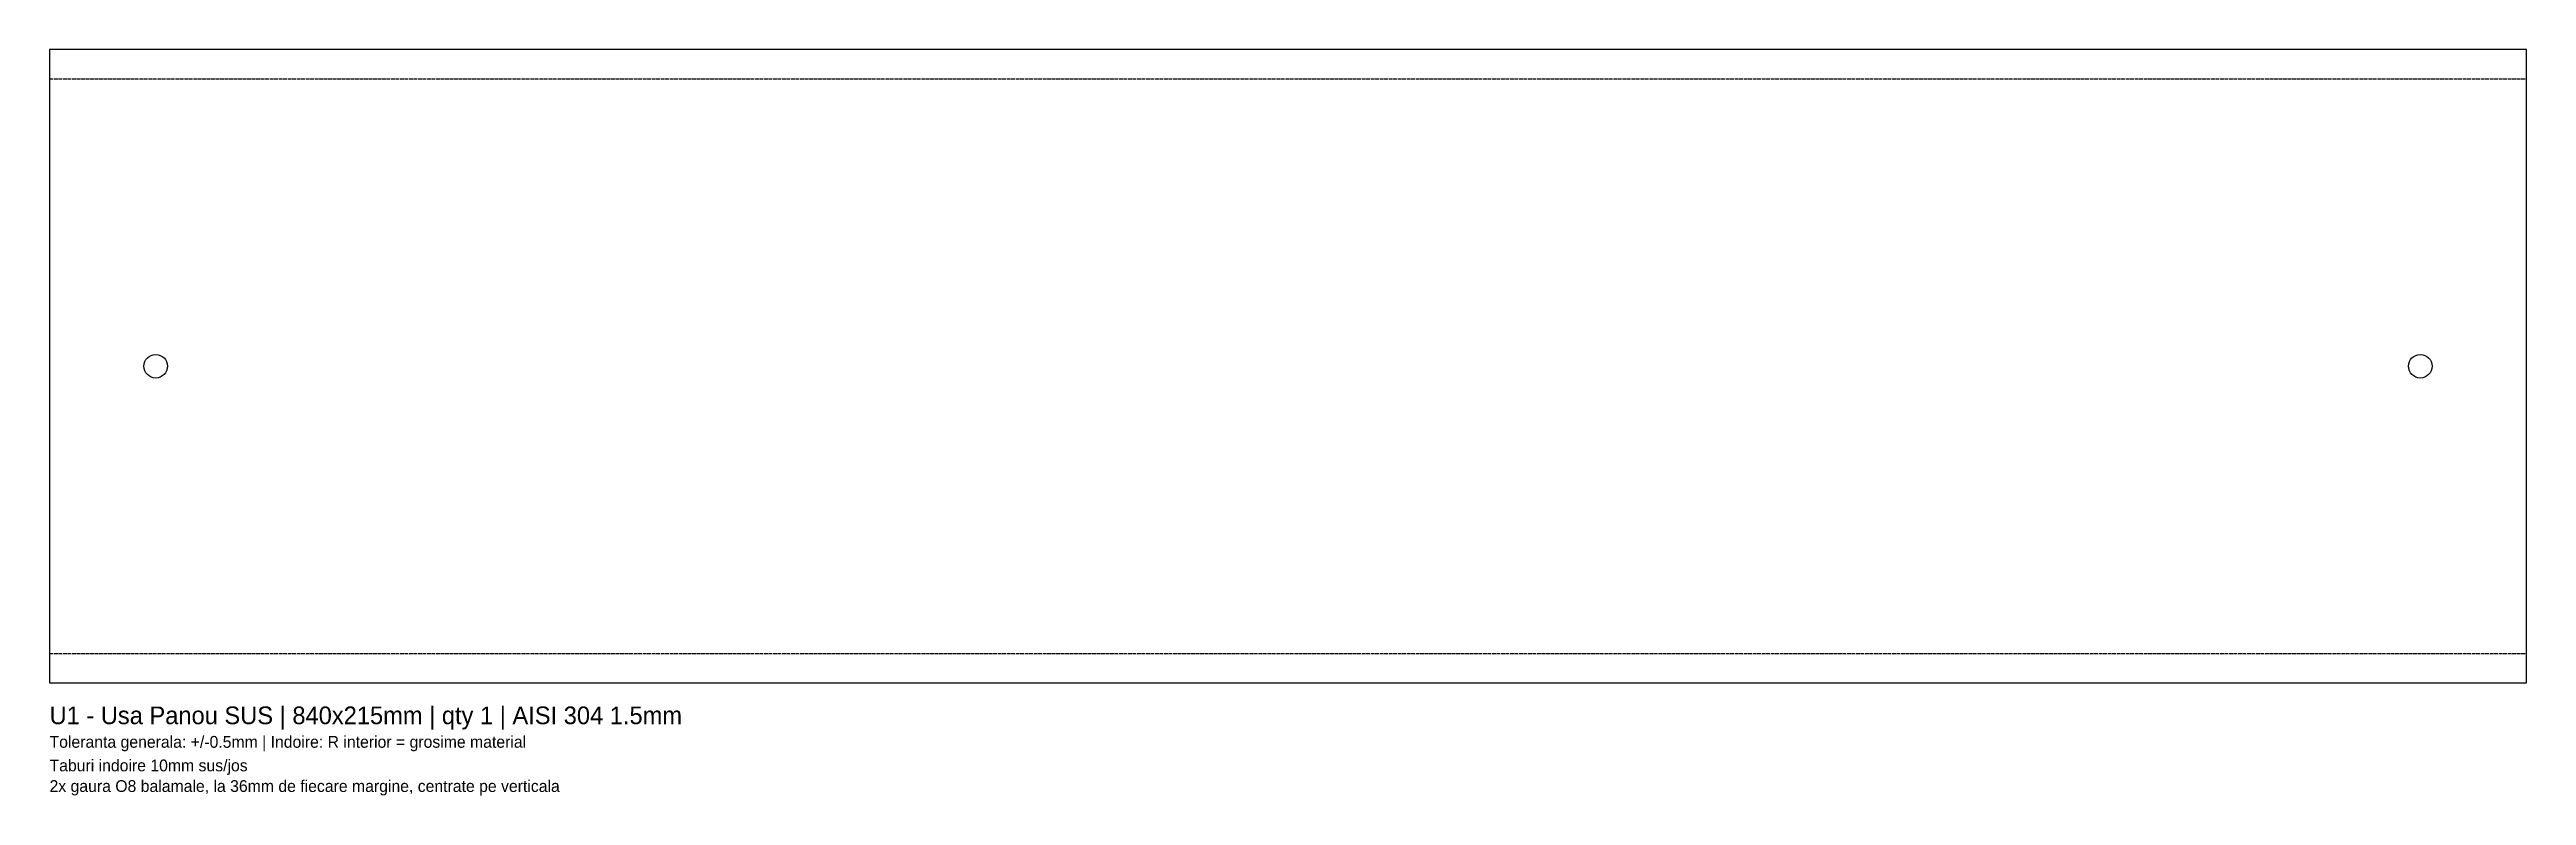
# Model space of a CAD drawing. Header units: metres. Extents: x 0 to 840, y -38 to 215.
import ezdxf

# ---------------------------------------------------------------- set-up
doc = ezdxf.new("R2010")
doc.units = ezdxf.units.M
doc.linetypes.add('DASHED', pattern=[1.524, 1.27, -0.254])
for name, color, linetype in [('ANNOTATION', 3, 'Continuous'), ('BEND', 1, 'DASHED'), ('CUT', 5, 'Continuous')]:
    doc.layers.add(name, color=color, linetype=linetype)

msp = doc.modelspace()

# ---------------------------------------------------------------- linework, layer by layer
at = {"layer": 'BEND'}
for p, q in [((0, 205), (840, 205)), ((0, 10), (840, 10))]:
    msp.add_line(p, q, dxfattribs=at)
at = {"layer": 'CUT'}
msp.add_lwpolyline([(0, 0), (840, 0), (840, 215), (0, 215)], close=True, dxfattribs=at)
for centre in [(36, 107.5), (804, 107.5)]:
    msp.add_circle(centre, 4, dxfattribs=at)

# ---------------------------------------------------------------- texts
at = {"layer": 'ANNOTATION'}
for s, height, p in [('U1 - Usa Panou SUS | 840x215mm | qty 1 | AISI 304 1.5mm', 6, (0, -14)), ('Toleranta generala: +/-0.5mm | Indoire: R interior = grosime material', 4, (0, -22)), ('Taburi indoire 10mm sus/jos', 4, (0, -30)), ('2x gaura O8 balamale, la 36mm de fiecare margine, centrate pe verticala', 4, (0, -37))]:
    msp.add_text(s, height=height, dxfattribs=at).set_placement(p)

doc.saveas('drawing.dxf')
